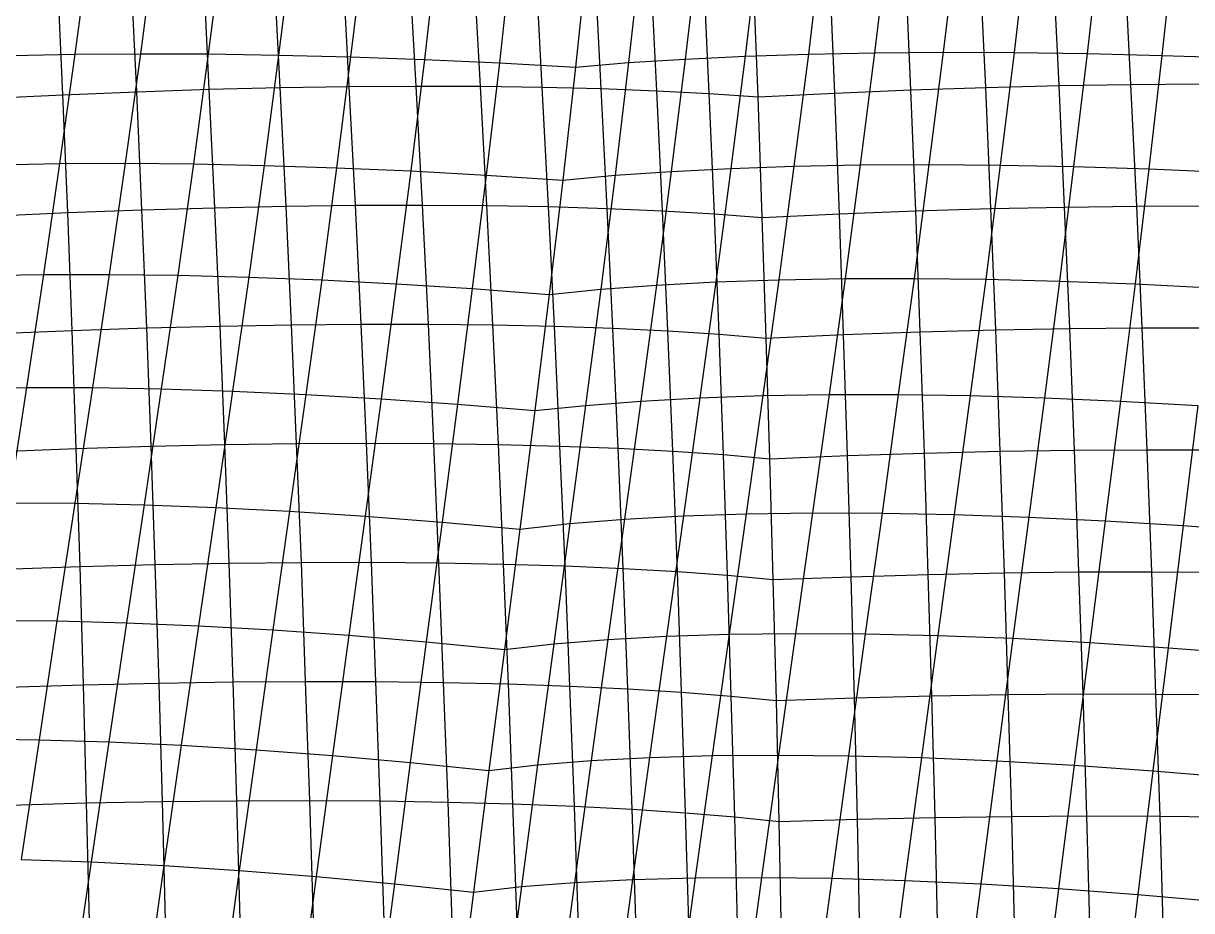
# Model space of a CAD drawing. Extents: x -429 to 429, y -1 to 209.
# Drawn here: x -267.84 to -239.07, y 150.85 to 172.69 of the extents above; entities that cross this region are included whole.
import ezdxf

# ---------------------------------------------------------------- set-up
doc = ezdxf.new("R2010")
doc.units = 0

msp = doc.modelspace()

# ---------------------------------------------------------------- linework, layer by layer
at = {"layer": 'default', "color": 5, "linetype": 'CONTINUOUS'}
for p, q in [((-266.208, 174.621, 66.117), (-266.567, 171.932, 65.723)), ((-264.6, 174.638, 65.079), (-264.955, 171.944, 64.678)), ((-262.934, 174.638, 64.142), (-263.282, 171.937, 63.74)), ((-261.215, 174.622, 63.308), (-261.554, 171.911, 62.91)), ((-249.73, 174.639, 57.016), (-250.063, 171.883, 56.626)), ((-248.171, 174.69, 55.845), (-248.507, 171.934, 55.438)), ((-246.545, 174.724, 54.771), (-246.88, 171.966, 54.352)), ((-244.858, 174.741, 53.798), (-245.189, 171.979, 53.373)), ((-243.117, 174.741, 52.929), (-243.441, 171.973, 52.503)), ((-241.329, 174.725, 52.169), (-241.643, 171.947, 51.748)), ((-239.499, 174.692, 51.519), (-239.802, 171.902, 51.109)), ((-259.451, 174.589, 62.581), (-259.779, 171.865, 62.194)), ((-257.648, 174.54, 61.964), (-257.963, 171.801, 61.594)), ((-255.813, 174.474, 61.458), (-256.116, 171.717, 61.112)), ((-253.952, 174.392, 61.067), (-254.244, 171.615, 60.75)), ((-253.952, 174.392, 61.067), (-254.244, 171.615, 60.75)), ((-252.626, 174.49, 59.632), (-252.937, 171.723, 59.288)), ((-251.217, 174.573, 58.28), (-251.542, 171.812, 57.911)), ((-268.111, 171.9, 66.869), (-266.567, 171.932, 65.723)), ((-266.567, 171.932, 65.723), (-266.945, 169.238, 65.298)), ((-266.567, 171.932, 65.723), (-264.955, 171.944, 64.678)), ((-264.955, 171.944, 64.678), (-265.329, 169.245, 64.247)), ((-264.955, 171.944, 64.678), (-263.282, 171.937, 63.74)), ((-263.282, 171.937, 63.74), (-263.649, 169.231, 63.306)), ((-263.282, 171.937, 63.74), (-261.554, 171.911, 62.91)), ((-261.554, 171.911, 62.91), (-261.911, 169.194, 62.481)), ((-261.554, 171.911, 62.91), (-259.779, 171.865, 62.194)), ((-259.779, 171.865, 62.194), (-260.125, 169.136, 61.774)), ((-259.779, 171.865, 62.194), (-257.963, 171.801, 61.594)), ((-257.963, 171.801, 61.594), (-258.298, 169.056, 61.19)), ((-257.963, 171.801, 61.594), (-256.116, 171.717, 61.112)), ((-252.937, 171.723, 59.288), (-251.542, 171.812, 57.911)), ((-251.542, 171.812, 57.911), (-251.886, 169.045, 57.509)), ((-251.542, 171.812, 57.911), (-250.063, 171.883, 56.626)), ((-250.063, 171.883, 56.626), (-250.415, 169.12, 56.203)), ((-250.063, 171.883, 56.626), (-248.507, 171.934, 55.438)), ((-248.507, 171.934, 55.438), (-248.862, 169.173, 54.999)), ((-248.507, 171.934, 55.438), (-246.88, 171.966, 54.352)), ((-246.88, 171.966, 54.352), (-247.233, 169.204, 53.901)), ((-246.88, 171.966, 54.352), (-245.189, 171.979, 53.373)), ((-245.189, 171.979, 53.373), (-245.538, 169.213, 52.915)), ((-245.189, 171.979, 53.373), (-243.441, 171.973, 52.503)), ((-243.441, 171.973, 52.503), (-243.782, 169.199, 52.044)), ((-243.441, 171.973, 52.503), (-241.643, 171.947, 51.748)), ((-241.643, 171.947, 51.748), (-241.975, 169.164, 51.293)), ((-241.643, 171.947, 51.748), (-239.802, 171.902, 51.109)), ((-239.802, 171.902, 51.109), (-240.124, 169.106, 50.665)), ((-239.802, 171.902, 51.109), (-237.927, 171.837, 50.591)), ((-256.116, 171.717, 61.112), (-256.439, 168.954, 60.73)), ((-256.116, 171.717, 61.112), (-254.244, 171.615, 60.75)), ((-254.244, 171.615, 60.75), (-254.556, 168.832, 60.397)), ((-254.244, 171.615, 60.75), (-254.556, 168.832, 60.397)), ((-254.244, 171.615, 60.75), (-252.937, 171.723, 59.288)), ((-252.937, 171.723, 59.288), (-253.268, 168.949, 58.909)), ((-268.49, 169.208, 66.455), (-266.945, 169.238, 65.298)), ((-266.945, 169.238, 65.298), (-267.341, 166.509, 64.847)), ((-266.945, 169.238, 65.298), (-265.329, 169.245, 64.247)), ((-265.329, 169.245, 64.247), (-265.721, 166.511, 63.788)), ((-265.329, 169.245, 64.247), (-263.649, 169.231, 63.306)), ((-263.649, 169.231, 63.306), (-264.034, 166.49, 62.846)), ((-263.649, 169.231, 63.306), (-261.911, 169.194, 62.481)), ((-261.911, 169.194, 62.481), (-262.287, 166.443, 62.023)), ((-261.911, 169.194, 62.481), (-260.125, 169.136, 61.774)), ((-250.415, 169.12, 56.203), (-248.862, 169.173, 54.999)), ((-248.862, 169.173, 54.999), (-249.233, 166.376, 54.531)), ((-248.862, 169.173, 54.999), (-247.233, 169.204, 53.901)), ((-247.233, 169.204, 53.901), (-247.604, 166.406, 53.422)), ((-247.233, 169.204, 53.901), (-245.538, 169.213, 52.915)), ((-245.538, 169.213, 52.915), (-245.903, 166.41, 52.429)), ((-245.538, 169.213, 52.915), (-243.782, 169.199, 52.044)), ((-243.782, 169.199, 52.044), (-244.141, 166.389, 51.557)), ((-243.782, 169.199, 52.044), (-241.975, 169.164, 51.293)), ((-241.975, 169.164, 51.293), (-242.324, 166.344, 50.809)), ((-241.975, 169.164, 51.293), (-240.124, 169.106, 50.665)), ((-260.125, 169.136, 61.774), (-260.491, 166.372, 61.325)), ((-260.125, 169.136, 61.774), (-258.298, 169.056, 61.19)), ((-258.298, 169.056, 61.19), (-258.653, 166.277, 60.755)), ((-258.298, 169.056, 61.19), (-256.439, 168.954, 60.73)), ((-256.439, 168.954, 60.73), (-256.783, 166.159, 60.315)), ((-256.439, 168.954, 60.73), (-254.556, 168.832, 60.397)), ((-254.556, 168.832, 60.397), (-253.268, 168.949, 58.909)), ((-253.268, 168.949, 58.909), (-253.619, 166.143, 58.495)), ((-253.268, 168.949, 58.909), (-251.886, 169.045, 57.509)), ((-251.886, 169.045, 57.509), (-252.249, 166.245, 57.074)), ((-251.886, 169.045, 57.509), (-250.415, 169.12, 56.203)), ((-250.415, 169.12, 56.203), (-250.784, 166.323, 55.75)), ((-240.124, 169.106, 50.665), (-240.463, 166.275, 50.191)), ((-240.124, 169.106, 50.665), (-238.237, 169.027, 50.164)), ((-254.556, 168.832, 60.397), (-254.89, 166.018, 60.008)), ((-254.556, 168.832, 60.397), (-254.89, 166.018, 60.008)), ((-268.887, 166.481, 66.015), (-267.341, 166.509, 64.847)), ((-267.341, 166.509, 64.847), (-267.762, 163.726, 64.359)), ((-267.341, 166.509, 64.847), (-265.721, 166.511, 63.788)), ((-265.721, 166.511, 63.788), (-266.137, 163.724, 63.294)), ((-265.721, 166.511, 63.788), (-264.034, 166.49, 62.846)), ((-264.034, 166.49, 62.846), (-264.442, 163.695, 62.349)), ((-264.034, 166.49, 62.846), (-262.287, 166.443, 62.023)), ((-262.287, 166.443, 62.023), (-262.686, 163.639, 61.53)), ((-262.287, 166.443, 62.023), (-260.491, 166.372, 61.325)), ((-260.491, 166.372, 61.325), (-260.879, 163.556, 60.84)), ((-260.491, 166.372, 61.325), (-258.653, 166.277, 60.755)), ((-258.653, 166.277, 60.755), (-259.029, 163.447, 60.285)), ((-258.653, 166.277, 60.755), (-256.783, 166.159, 60.315)), ((-252.249, 166.245, 57.074), (-250.784, 166.323, 55.75)), ((-250.784, 166.323, 55.75), (-251.177, 163.473, 55.261)), ((-250.784, 166.323, 55.75), (-249.233, 166.376, 54.531)), ((-249.233, 166.376, 54.531), (-249.628, 163.526, 54.025)), ((-249.233, 166.376, 54.531), (-247.604, 166.406, 53.422)), ((-247.604, 166.406, 53.422), (-247.997, 163.553, 52.905)), ((-247.604, 166.406, 53.422), (-245.903, 166.41, 52.429)), ((-245.903, 166.41, 52.429), (-246.292, 163.552, 51.904)), ((-245.903, 166.41, 52.429), (-244.141, 166.389, 51.557)), ((-244.141, 166.389, 51.557), (-244.521, 163.525, 51.03)), ((-244.141, 166.389, 51.557), (-242.324, 166.344, 50.809)), ((-242.324, 166.344, 50.809), (-242.695, 163.471, 50.287)), ((-242.324, 166.344, 50.809), (-240.463, 166.275, 50.191)), ((-240.463, 166.275, 50.191), (-240.823, 163.39, 49.678)), ((-240.463, 166.275, 50.191), (-238.566, 166.181, 49.704)), ((-256.783, 166.159, 60.315), (-257.147, 163.313, 59.866)), ((-256.783, 166.159, 60.315), (-254.89, 166.018, 60.008)), ((-254.89, 166.018, 60.008), (-255.243, 163.155, 59.587)), ((-254.89, 166.018, 60.008), (-255.243, 163.155, 59.587)), ((-254.89, 166.018, 60.008), (-253.619, 166.143, 58.495)), ((-253.619, 166.143, 58.495), (-253.992, 163.286, 58.049)), ((-253.619, 166.143, 58.495), (-252.249, 166.245, 57.074)), ((-252.249, 166.245, 57.074), (-252.634, 163.392, 56.604)), ((-269.309, 163.702, 65.539), (-267.762, 163.726, 64.359)), ((-267.762, 163.726, 64.359), (-268.196, 160.883, 63.855)), ((-267.762, 163.726, 64.359), (-266.137, 163.724, 63.294)), ((-266.137, 163.724, 63.294), (-266.566, 160.875, 62.783)), ((-266.137, 163.724, 63.294), (-264.442, 163.695, 62.349)), ((-264.442, 163.695, 62.349), (-264.864, 160.838, 61.835)), ((-264.442, 163.695, 62.349), (-262.686, 163.639, 61.53)), ((-262.686, 163.639, 61.53), (-263.098, 160.773, 61.019)), ((-262.686, 163.639, 61.53), (-260.879, 163.556, 60.84)), ((-260.879, 163.556, 60.84), (-261.28, 160.68, 60.338)), ((-260.879, 163.556, 60.84), (-259.029, 163.447, 60.285)), ((-259.029, 163.447, 60.285), (-259.419, 160.559, 59.796)), ((-259.029, 163.447, 60.285), (-257.147, 163.313, 59.866)), ((-252.634, 163.392, 56.604), (-251.177, 163.473, 55.261)), ((-251.177, 163.473, 55.261), (-251.581, 160.562, 54.752)), ((-251.177, 163.473, 55.261), (-249.628, 163.526, 54.025)), ((-249.628, 163.526, 54.025), (-250.035, 160.614, 53.502)), ((-249.628, 163.526, 54.025), (-247.997, 163.553, 52.905)), ((-247.997, 163.553, 52.905), (-248.402, 160.637, 52.37)), ((-247.997, 163.553, 52.905), (-246.292, 163.552, 51.904)), ((-246.292, 163.552, 51.904), (-246.692, 160.631, 51.363)), ((-246.292, 163.552, 51.904), (-244.521, 163.525, 51.03)), ((-244.521, 163.525, 51.03), (-244.914, 160.597, 50.487)), ((-244.521, 163.525, 51.03), (-242.695, 163.471, 50.287)), ((-242.695, 163.471, 50.287), (-243.078, 160.535, 49.747)), ((-242.695, 163.471, 50.287), (-240.823, 163.39, 49.678)), ((-257.147, 163.313, 59.866), (-257.526, 160.411, 59.396)), ((-257.147, 163.313, 59.866), (-255.243, 163.155, 59.587)), ((-255.243, 163.155, 59.587), (-255.613, 160.238, 59.141)), ((-255.243, 163.155, 59.587), (-255.613, 160.238, 59.141)), ((-255.243, 163.155, 59.587), (-253.992, 163.286, 58.049)), ((-253.992, 163.286, 58.049), (-254.378, 160.373, 57.58)), ((-253.992, 163.286, 58.049), (-252.634, 163.392, 56.604)), ((-252.634, 163.392, 56.604), (-253.032, 160.481, 56.114)), ((-240.823, 163.39, 49.678), (-241.195, 160.444, 49.147)), ((-240.823, 163.39, 49.678), (-238.915, 163.283, 49.208)), ((-238.915, 163.283, 49.208), (-239.276, 160.325, 48.69)), ((-268.196, 160.883, 63.855), (-266.566, 160.875, 62.783)), ((-266.566, 160.875, 62.783), (-267.009, 157.978, 62.25)), ((-266.566, 160.875, 62.783), (-264.864, 160.838, 61.835)), ((-264.864, 160.838, 61.835), (-265.299, 157.934, 61.301)), ((-264.864, 160.838, 61.835), (-263.098, 160.773, 61.019)), ((-263.098, 160.773, 61.019), (-263.524, 157.86, 60.487)), ((-263.098, 160.773, 61.019), (-261.28, 160.68, 60.338)), ((-261.28, 160.68, 60.338), (-261.694, 157.757, 59.815)), ((-261.28, 160.68, 60.338), (-259.419, 160.559, 59.796)), ((-259.419, 160.559, 59.796), (-259.821, 157.625, 59.287)), ((-259.419, 160.559, 59.796), (-257.526, 160.411, 59.396)), ((-253.032, 160.481, 56.114), (-251.581, 160.562, 54.752)), ((-251.581, 160.562, 54.752), (-252, 157.603, 54.224)), ((-251.581, 160.562, 54.752), (-250.035, 160.614, 53.502)), ((-250.035, 160.614, 53.502), (-250.456, 157.653, 52.957)), ((-250.035, 160.614, 53.502), (-248.402, 160.637, 52.37)), ((-248.402, 160.637, 52.37), (-248.821, 157.672, 51.813)), ((-248.402, 160.637, 52.37), (-246.692, 160.631, 51.363)), ((-246.692, 160.631, 51.363), (-247.105, 157.662, 50.799)), ((-246.692, 160.631, 51.363), (-244.914, 160.597, 50.487)), ((-244.914, 160.597, 50.487), (-245.319, 157.621, 49.921)), ((-244.914, 160.597, 50.487), (-243.078, 160.535, 49.747)), ((-243.078, 160.535, 49.747), (-243.473, 157.55, 49.184)), ((-243.078, 160.535, 49.747), (-241.195, 160.444, 49.147)), ((-257.526, 160.411, 59.396), (-257.916, 157.465, 58.909)), ((-257.526, 160.411, 59.396), (-255.613, 160.238, 59.141)), ((-255.613, 160.238, 59.141), (-255.992, 157.278, 58.681)), ((-255.613, 160.238, 59.141), (-255.992, 157.278, 58.681)), ((-255.613, 160.238, 59.141), (-254.378, 160.373, 57.58)), ((-254.378, 160.373, 57.58), (-254.776, 157.415, 57.095)), ((-254.378, 160.373, 57.58), (-253.032, 160.481, 56.114)), ((-253.032, 160.481, 56.114), (-253.443, 157.524, 55.606)), ((-241.195, 160.444, 49.147), (-241.579, 157.45, 48.594)), ((-241.195, 160.444, 49.147), (-239.276, 160.325, 48.69)), ((-239.276, 160.325, 48.69), (-239.649, 157.32, 48.153)), ((-239.276, 160.325, 48.69), (-237.332, 160.18, 48.38)), ((-268.644, 157.992, 63.33), (-267.009, 157.978, 62.25)), ((-267.009, 157.978, 62.25), (-267.451, 155.051, 61.723)), ((-267.009, 157.978, 62.25), (-265.299, 157.934, 61.301)), ((-265.299, 157.934, 61.301), (-265.734, 154.999, 60.77)), ((-265.299, 157.934, 61.301), (-263.524, 157.86, 60.487)), ((-263.524, 157.86, 60.487), (-263.949, 154.917, 59.959)), ((-263.524, 157.86, 60.487), (-261.694, 157.757, 59.815)), ((-261.694, 157.757, 59.815), (-262.108, 154.805, 59.294)), ((-261.694, 157.757, 59.815), (-259.821, 157.625, 59.287)), ((-252, 157.603, 54.224), (-250.456, 157.653, 52.957)), ((-250.456, 157.653, 52.957), (-250.875, 154.663, 52.416)), ((-250.456, 157.653, 52.957), (-248.821, 157.672, 51.813)), ((-248.821, 157.672, 51.813), (-249.239, 154.677, 51.261)), ((-248.821, 157.672, 51.813), (-247.105, 157.662, 50.799)), ((-247.105, 157.662, 50.799), (-247.518, 154.661, 50.24)), ((-247.105, 157.662, 50.799), (-245.319, 157.621, 49.921)), ((-259.821, 157.625, 59.287), (-260.224, 154.664, 58.78)), ((-259.821, 157.625, 59.287), (-257.916, 157.465, 58.909)), ((-257.916, 157.465, 58.909), (-258.309, 154.494, 58.42)), ((-257.916, 157.465, 58.909), (-255.992, 157.278, 58.681)), ((-255.992, 157.278, 58.681), (-254.776, 157.415, 57.095)), ((-254.776, 157.415, 57.095), (-255.175, 154.434, 56.608)), ((-254.776, 157.415, 57.095), (-253.443, 157.524, 55.606)), ((-253.443, 157.524, 55.606), (-253.853, 154.54, 55.099)), ((-253.443, 157.524, 55.606), (-252, 157.603, 54.224)), ((-252, 157.603, 54.224), (-252.417, 154.617, 53.698)), ((-245.319, 157.621, 49.921), (-245.724, 154.614, 49.359)), ((-245.319, 157.621, 49.921), (-243.473, 157.55, 49.184)), ((-243.473, 157.55, 49.184), (-243.868, 154.535, 48.626)), ((-243.473, 157.55, 49.184), (-241.579, 157.45, 48.594)), ((-241.579, 157.45, 48.594), (-241.964, 154.427, 48.044)), ((-241.579, 157.45, 48.594), (-239.649, 157.32, 48.153)), ((-255.992, 157.278, 58.681), (-256.374, 154.297, 58.217)), ((-255.992, 157.278, 58.681), (-256.374, 154.297, 58.217)), ((-239.649, 157.32, 48.153), (-240.023, 154.289, 47.617)), ((-239.649, 157.32, 48.153), (-237.694, 157.163, 47.865)), ((-269.09, 155.071, 62.81), (-267.451, 155.051, 61.723)), ((-267.451, 155.051, 61.723), (-267.894, 152.107, 61.193)), ((-267.451, 155.051, 61.723), (-265.734, 154.999, 60.77)), ((-265.734, 154.999, 60.77), (-266.169, 152.048, 60.238)), ((-265.734, 154.999, 60.77), (-263.949, 154.917, 59.959)), ((-263.949, 154.917, 59.959), (-264.374, 151.958, 59.429)), ((-263.949, 154.917, 59.959), (-262.108, 154.805, 59.294)), ((-262.108, 154.805, 59.294), (-262.522, 151.838, 58.773)), ((-262.108, 154.805, 59.294), (-260.224, 154.664, 58.78)), ((-260.224, 154.664, 58.78), (-260.626, 151.688, 58.274)), ((-260.224, 154.664, 58.78), (-258.309, 154.494, 58.42)), ((-258.309, 154.494, 58.42), (-258.699, 151.509, 57.934)), ((-258.309, 154.494, 58.42), (-256.374, 154.297, 58.217)), ((-255.175, 154.434, 56.608), (-253.853, 154.54, 55.099)), ((-253.853, 154.54, 55.099), (-254.265, 151.541, 54.592)), ((-253.853, 154.54, 55.099), (-252.417, 154.617, 53.698)), ((-252.417, 154.617, 53.698), (-252.835, 151.614, 53.172)), ((-252.417, 154.617, 53.698), (-250.875, 154.663, 52.416)), ((-250.875, 154.663, 52.416), (-251.296, 151.656, 51.874)), ((-250.875, 154.663, 52.416), (-249.239, 154.677, 51.261)), ((-249.239, 154.677, 51.261), (-249.657, 151.665, 50.706)), ((-249.239, 154.677, 51.261), (-247.518, 154.661, 50.24)), ((-247.518, 154.661, 50.24), (-247.931, 151.643, 49.678)), ((-247.518, 154.661, 50.24), (-245.724, 154.614, 49.359)), ((-245.724, 154.614, 49.359), (-246.129, 151.589, 48.796)), ((-245.724, 154.614, 49.359), (-243.868, 154.535, 48.626)), ((-243.868, 154.535, 48.626), (-244.263, 151.504, 48.066)), ((-243.868, 154.535, 48.626), (-241.964, 154.427, 48.044)), ((-256.374, 154.297, 58.217), (-256.755, 151.303, 57.757)), ((-256.374, 154.297, 58.217), (-256.755, 151.303, 57.757)), ((-256.374, 154.297, 58.217), (-255.175, 154.434, 56.608)), ((-255.175, 154.434, 56.608), (-255.574, 151.437, 56.124)), ((-241.964, 154.427, 48.044), (-242.348, 151.387, 47.493)), ((-241.964, 154.427, 48.044), (-240.023, 154.289, 47.617)), ((-240.023, 154.289, 47.617), (-240.395, 151.241, 47.082)), ((-240.023, 154.289, 47.617), (-238.057, 154.122, 47.349)), ((-267.894, 152.107, 61.193), (-266.169, 152.048, 60.238)), ((-266.169, 152.048, 60.238), (-266.597, 149.077, 59.718)), ((-266.169, 152.048, 60.238), (-264.374, 151.958, 59.429)), ((-264.374, 151.958, 59.429), (-264.793, 148.979, 58.912)), ((-264.374, 151.958, 59.429), (-262.522, 151.838, 58.773)), ((-262.522, 151.838, 58.773), (-262.93, 148.851, 58.263)), ((-262.522, 151.838, 58.773), (-260.626, 151.688, 58.274)), ((-260.626, 151.688, 58.274), (-261.024, 148.692, 57.776)), ((-260.626, 151.688, 58.274), (-258.699, 151.509, 57.934)), ((-254.265, 151.541, 54.592), (-252.835, 151.614, 53.172)), ((-252.835, 151.614, 53.172), (-253.247, 148.591, 52.657)), ((-252.835, 151.614, 53.172), (-251.296, 151.656, 51.874)), ((-251.296, 151.656, 51.874), (-251.709, 148.628, 51.344)), ((-251.296, 151.656, 51.874), (-249.657, 151.665, 50.706)), ((-249.657, 151.665, 50.706), (-250.069, 148.633, 50.165)), ((-249.657, 151.665, 50.706), (-247.931, 151.643, 49.678)), ((-247.931, 151.643, 49.678), (-248.337, 148.604, 49.13)), ((-247.931, 151.643, 49.678), (-246.129, 151.589, 48.796)), ((-258.699, 151.509, 57.934), (-259.087, 148.504, 57.455)), ((-258.699, 151.509, 57.934), (-256.755, 151.303, 57.757)), ((-256.755, 151.303, 57.757), (-255.574, 151.437, 56.124)), ((-255.574, 151.437, 56.124), (-255.969, 148.421, 55.647)), ((-255.574, 151.437, 56.124), (-254.265, 151.541, 54.592)), ((-254.265, 151.541, 54.592), (-254.671, 148.522, 54.095)), ((-246.129, 151.589, 48.796), (-246.527, 148.544, 48.245)), ((-246.129, 151.589, 48.796), (-244.263, 151.504, 48.066)), ((-244.263, 151.504, 48.066), (-244.652, 148.451, 47.518)), ((-244.263, 151.504, 48.066), (-242.348, 151.387, 47.493)), ((-242.348, 151.387, 47.493), (-242.727, 148.327, 46.954)), ((-242.348, 151.387, 47.493), (-240.395, 151.241, 47.082)), ((-256.755, 151.303, 57.757), (-257.134, 148.288, 57.302)), ((-256.755, 151.303, 57.757), (-257.134, 148.288, 57.302)), ((-240.395, 151.241, 47.082), (-240.764, 148.173, 46.556)), ((-240.395, 151.241, 47.082), (-238.419, 151.066, 46.835))]:
    msp.add_line(p, q, dxfattribs=at)
at = {"layer": 'default', "color": 3, "linetype": 'CONTINUOUS'}
for p, q in [((-259.813, 171.137, 77.11), (-259.971, 174.066, 76.621)), ((-258.166, 171.148, 76.207), (-258.328, 174.083, 75.716)), ((-256.579, 171.143, 75.204), (-256.743, 174.085, 74.715)), ((-255.058, 171.123, 74.105), (-255.22, 174.071, 73.623)), ((-253.609, 171.086, 72.915), (-253.765, 174.041, 72.444)), ((-244.141, 171.114, 67.672), (-244.277, 174.104, 67.181)), ((-242.333, 171.16, 67.054), (-242.476, 174.154, 66.55)), ((-240.566, 171.188, 66.325), (-240.715, 174.188, 65.814)), ((-266.864, 170.932, 79.662), (-266.991, 173.839, 79.231)), ((-265.045, 171.007, 79.189), (-265.181, 173.919, 78.735)), ((-263.259, 171.066, 78.604), (-263.403, 173.983, 78.133)), ((-261.512, 171.109, 77.91), (-261.664, 174.032, 77.428)), ((-252.237, 171.033, 71.638), (-252.384, 173.995, 71.181)), ((-250.948, 170.965, 70.279), (-251.08, 173.934, 69.838)), ((-249.747, 170.882, 68.844), (-249.86, 173.858, 68.422)), ((-249.747, 170.882, 68.844), (-249.86, 173.858, 68.422)), ((-247.855, 170.975, 68.569), (-247.976, 173.955, 68.119)), ((-245.984, 171.053, 68.178), (-246.113, 174.038, 67.705)), ((-242.333, 171.16, 67.054), (-240.566, 171.188, 66.325)), ((-240.566, 171.188, 66.325), (-238.848, 171.201, 65.488)), ((-240.423, 168.192, 66.824), (-240.566, 171.188, 66.325)), ((-268.709, 170.842, 80.023), (-266.864, 170.932, 79.662)), ((-266.864, 170.932, 79.662), (-265.045, 171.007, 79.189)), ((-266.745, 168.03, 80.081), (-266.864, 170.932, 79.662)), ((-265.045, 171.007, 79.189), (-263.259, 171.066, 78.604)), ((-264.917, 168.099, 79.631), (-265.045, 171.007, 79.189)), ((-263.259, 171.066, 78.604), (-261.512, 171.109, 77.91)), ((-263.122, 168.152, 79.064), (-263.259, 171.066, 78.604)), ((-261.512, 171.109, 77.91), (-259.813, 171.137, 77.11)), ((-261.367, 168.19, 78.382), (-261.512, 171.109, 77.91)), ((-259.813, 171.137, 77.11), (-258.166, 171.148, 76.207)), ((-259.661, 168.211, 77.589), (-259.813, 171.137, 77.11)), ((-258.166, 171.148, 76.207), (-256.579, 171.143, 75.204)), ((-258.01, 168.216, 76.687), (-258.166, 171.148, 76.207)), ((-256.579, 171.143, 75.204), (-255.058, 171.123, 74.105)), ((-256.422, 168.205, 75.681), (-256.579, 171.143, 75.204)), ((-255.058, 171.123, 74.105), (-253.609, 171.086, 72.915)), ((-254.902, 168.178, 74.576), (-255.058, 171.123, 74.105)), ((-253.609, 171.086, 72.915), (-252.237, 171.033, 71.638)), ((-253.459, 168.135, 73.374), (-253.609, 171.086, 72.915)), ((-252.237, 171.033, 71.638), (-250.948, 170.965, 70.279)), ((-252.097, 168.076, 72.083), (-252.237, 171.033, 71.638)), ((-250.948, 170.965, 70.279), (-249.747, 170.882, 68.844)), ((-250.822, 168.001, 70.707), (-250.948, 170.965, 70.279)), ((-249.747, 170.882, 68.844), (-247.855, 170.975, 68.569)), ((-249.641, 167.911, 69.252), (-249.747, 170.882, 68.844)), ((-249.641, 167.911, 69.252), (-249.747, 170.882, 68.844)), ((-247.855, 170.975, 68.569), (-245.984, 171.053, 68.178)), ((-247.742, 168, 69.007), (-247.855, 170.975, 68.569)), ((-245.984, 171.053, 68.178), (-244.141, 171.114, 67.672)), ((-245.863, 168.072, 68.639), (-245.984, 171.053, 68.178)), ((-244.141, 171.114, 67.672), (-242.333, 171.16, 67.054)), ((-244.012, 168.129, 68.152), (-244.141, 171.114, 67.672)), ((-242.196, 168.169, 67.546), (-242.333, 171.16, 67.054)), ((-268.598, 167.946, 80.413), (-266.745, 168.03, 80.081)), ((-266.745, 168.03, 80.081), (-264.917, 168.099, 79.631)), ((-266.634, 165.13, 80.486), (-266.745, 168.03, 80.081)), ((-264.917, 168.099, 79.631), (-263.122, 168.152, 79.064)), ((-264.797, 165.192, 80.058), (-264.917, 168.099, 79.631)), ((-263.122, 168.152, 79.064), (-261.367, 168.19, 78.382)), ((-262.994, 165.239, 79.507), (-263.122, 168.152, 79.064)), ((-261.367, 168.19, 78.382), (-259.661, 168.211, 77.589)), ((-261.232, 165.271, 78.837), (-261.367, 168.19, 78.382)), ((-259.661, 168.211, 77.589), (-258.01, 168.216, 76.687)), ((-259.519, 165.286, 78.05), (-259.661, 168.211, 77.589)), ((-258.01, 168.216, 76.687), (-256.422, 168.205, 75.681)), ((-257.864, 165.284, 77.15), (-258.01, 168.216, 76.687)), ((-256.422, 168.205, 75.681), (-254.902, 168.178, 74.576)), ((-256.274, 165.267, 76.142), (-256.422, 168.205, 75.681)), ((-254.902, 168.178, 74.576), (-253.459, 168.135, 73.374)), ((-254.756, 165.233, 75.029), (-254.902, 168.178, 74.576)), ((-253.459, 168.135, 73.374), (-252.097, 168.076, 72.083)), ((-253.318, 165.184, 73.817), (-253.459, 168.135, 73.374)), ((-252.097, 168.076, 72.083), (-250.822, 168.001, 70.707)), ((-251.965, 165.119, 72.512), (-252.097, 168.076, 72.083)), ((-250.822, 168.001, 70.707), (-249.641, 167.911, 69.252)), ((-250.705, 165.038, 71.12), (-250.822, 168.001, 70.707)), ((-249.641, 167.911, 69.252), (-247.742, 168, 69.007)), ((-247.742, 168, 69.007), (-245.863, 168.072, 68.639)), ((-247.638, 165.026, 69.429), (-247.742, 168, 69.007)), ((-245.863, 168.072, 68.639), (-244.012, 168.129, 68.152)), ((-245.751, 165.093, 69.085), (-245.863, 168.072, 68.639)), ((-244.012, 168.129, 68.152), (-242.196, 168.169, 67.546)), ((-243.892, 165.144, 68.614), (-244.012, 168.129, 68.152)), ((-242.196, 168.169, 67.546), (-240.423, 168.192, 66.824)), ((-242.069, 165.178, 68.02), (-242.196, 168.169, 67.546)), ((-240.423, 168.192, 66.824), (-238.701, 168.198, 65.989)), ((-240.29, 165.195, 67.305), (-240.423, 168.192, 66.824)), ((-249.543, 164.943, 69.646), (-249.641, 167.911, 69.252)), ((-249.543, 164.943, 69.646), (-249.641, 167.911, 69.252)), ((-268.496, 165.051, 80.79), (-266.634, 165.13, 80.486)), ((-266.634, 165.13, 80.486), (-264.797, 165.192, 80.058)), ((-266.533, 162.225, 80.874), (-266.634, 165.13, 80.486)), ((-264.797, 165.192, 80.058), (-262.994, 165.239, 79.507)), ((-264.689, 162.281, 80.466), (-264.797, 165.192, 80.058)), ((-262.994, 165.239, 79.507), (-261.232, 165.271, 78.837)), ((-262.878, 162.322, 79.93), (-262.994, 165.239, 79.507)), ((-261.232, 165.271, 78.837), (-259.519, 165.286, 78.05)), ((-261.108, 162.347, 79.271), (-261.232, 165.271, 78.837)), ((-259.519, 165.286, 78.05), (-257.864, 165.284, 77.15)), ((-259.39, 162.355, 78.49), (-259.519, 165.286, 78.05)), ((-257.864, 165.284, 77.15), (-256.274, 165.267, 76.142)), ((-257.731, 162.347, 77.591), (-257.864, 165.284, 77.15)), ((-256.274, 165.267, 76.142), (-254.756, 165.233, 75.029)), ((-256.139, 162.324, 76.581), (-256.274, 165.267, 76.142)), ((-254.756, 165.233, 75.029), (-253.318, 165.184, 73.817)), ((-254.623, 162.284, 75.462), (-254.756, 165.233, 75.029)), ((-253.318, 165.184, 73.817), (-251.965, 165.119, 72.512)), ((-253.189, 162.229, 74.241), (-253.318, 165.184, 73.817)), ((-245.751, 165.093, 69.085), (-243.892, 165.144, 68.614)), ((-243.892, 165.144, 68.614), (-242.069, 165.178, 68.02)), ((-243.782, 162.154, 69.056), (-243.892, 165.144, 68.614)), ((-242.069, 165.178, 68.02), (-240.29, 165.195, 67.305)), ((-241.953, 162.182, 68.472), (-242.069, 165.178, 68.02)), ((-240.29, 165.195, 67.305), (-238.563, 165.196, 66.473)), ((-240.168, 162.194, 67.764), (-240.29, 165.195, 67.305)), ((-251.965, 165.119, 72.512), (-250.705, 165.038, 71.12)), ((-251.845, 162.158, 72.923), (-251.965, 165.119, 72.512)), ((-250.705, 165.038, 71.12), (-249.543, 164.943, 69.646)), ((-250.598, 162.072, 71.516), (-250.705, 165.038, 71.12)), ((-249.543, 164.943, 69.646), (-247.638, 165.026, 69.429)), ((-249.453, 161.971, 70.026), (-249.543, 164.943, 69.646)), ((-249.453, 161.971, 70.026), (-249.543, 164.943, 69.646)), ((-247.638, 165.026, 69.429), (-245.751, 165.093, 69.085)), ((-247.542, 162.048, 69.834), (-247.638, 165.026, 69.429)), ((-245.648, 162.109, 69.51), (-245.751, 165.093, 69.085)), ((-266.533, 162.225, 80.874), (-264.689, 162.281, 80.466)), ((-264.689, 162.281, 80.466), (-262.878, 162.322, 79.93)), ((-264.587, 159.367, 80.864), (-264.689, 162.281, 80.466)), ((-262.878, 162.322, 79.93), (-261.108, 162.347, 79.271)), ((-262.768, 159.401, 80.345), (-262.878, 162.322, 79.93)), ((-261.108, 162.347, 79.271), (-259.39, 162.355, 78.49)), ((-260.991, 159.419, 79.696), (-261.108, 162.347, 79.271)), ((-259.39, 162.355, 78.49), (-257.731, 162.347, 77.591)), ((-259.267, 159.421, 78.921), (-259.39, 162.355, 78.49)), ((-257.731, 162.347, 77.591), (-256.139, 162.324, 76.581)), ((-257.603, 159.407, 78.024), (-257.731, 162.347, 77.591)), ((-256.139, 162.324, 76.581), (-254.623, 162.284, 75.462)), ((-256.01, 159.377, 77.01), (-256.139, 162.324, 76.581)), ((-254.623, 162.284, 75.462), (-253.189, 162.229, 74.241)), ((-254.494, 159.331, 75.885), (-254.623, 162.284, 75.462)), ((-268.402, 162.153, 81.154), (-266.533, 162.225, 80.874)), ((-266.44, 159.317, 81.252), (-266.533, 162.225, 80.874)), ((-253.189, 162.229, 74.241), (-251.845, 162.158, 72.923)), ((-253.066, 159.269, 74.654), (-253.189, 162.229, 74.241)), ((-251.845, 162.158, 72.923), (-250.598, 162.072, 71.516)), ((-251.731, 159.193, 73.323), (-251.845, 162.158, 72.923)), ((-250.598, 162.072, 71.516), (-249.453, 161.971, 70.026)), ((-250.497, 159.101, 71.901), (-250.598, 162.072, 71.516)), ((-249.453, 161.971, 70.026), (-247.542, 162.048, 69.834)), ((-249.37, 158.995, 70.393), (-249.453, 161.971, 70.026)), ((-249.37, 158.995, 70.393), (-249.453, 161.971, 70.026)), ((-247.542, 162.048, 69.834), (-245.648, 162.109, 69.51)), ((-247.453, 159.066, 70.228), (-247.542, 162.048, 69.834)), ((-245.648, 162.109, 69.51), (-243.782, 162.154, 69.056)), ((-245.553, 159.121, 69.926), (-245.648, 162.109, 69.51)), ((-243.782, 162.154, 69.056), (-241.953, 162.182, 68.472)), ((-243.679, 159.16, 69.487), (-243.782, 162.154, 69.056)), ((-241.953, 162.182, 68.472), (-240.168, 162.194, 67.764)), ((-241.843, 159.183, 68.916), (-241.953, 162.182, 68.472)), ((-240.168, 162.194, 67.764), (-238.438, 162.189, 66.933)), ((-240.052, 159.188, 68.213), (-240.168, 162.194, 67.764)), ((-264.587, 159.367, 80.864), (-262.768, 159.401, 80.345)), ((-262.768, 159.401, 80.345), (-260.991, 159.419, 79.696)), ((-262.669, 156.477, 80.74), (-262.768, 159.401, 80.345)), ((-260.991, 159.419, 79.696), (-259.267, 159.421, 78.921)), ((-260.886, 156.488, 80.101), (-260.991, 159.419, 79.696)), ((-259.267, 159.421, 78.921), (-257.603, 159.407, 78.024)), ((-259.156, 156.483, 79.331), (-259.267, 159.421, 78.921)), ((-257.603, 159.407, 78.024), (-256.01, 159.377, 77.01)), ((-257.488, 156.462, 78.436), (-257.603, 159.407, 78.024)), ((-256.01, 159.377, 77.01), (-254.494, 159.331, 75.885)), ((-255.893, 156.426, 77.42), (-256.01, 159.377, 77.01)), ((-268.316, 159.252, 81.506), (-266.44, 159.317, 81.252)), ((-266.44, 159.317, 81.252), (-264.587, 159.367, 80.864)), ((-266.355, 156.407, 81.615), (-266.44, 159.317, 81.252)), ((-264.496, 156.449, 81.246), (-264.587, 159.367, 80.864)), ((-254.494, 159.331, 75.885), (-253.066, 159.269, 74.654)), ((-254.379, 156.374, 76.288), (-254.494, 159.331, 75.885)), ((-253.066, 159.269, 74.654), (-251.731, 159.193, 73.323)), ((-252.954, 156.307, 75.048), (-253.066, 159.269, 74.654)), ((-251.731, 159.193, 73.323), (-250.497, 159.101, 71.901)), ((-251.627, 156.225, 73.707), (-251.731, 159.193, 73.323)), ((-250.497, 159.101, 71.901), (-249.37, 158.995, 70.393)), ((-250.405, 156.128, 72.271), (-250.497, 159.101, 71.901)), ((-247.453, 159.066, 70.228), (-245.553, 159.121, 69.926)), ((-245.553, 159.121, 69.926), (-243.679, 159.16, 69.487)), ((-245.466, 156.131, 70.323), (-245.553, 159.121, 69.926)), ((-243.679, 159.16, 69.487), (-241.843, 159.183, 68.916)), ((-243.586, 156.164, 69.899), (-243.679, 159.16, 69.487)), ((-241.843, 159.183, 68.916), (-240.052, 159.188, 68.213)), ((-241.743, 156.18, 69.338), (-241.843, 159.183, 68.916)), ((-240.052, 159.188, 68.213), (-238.318, 159.177, 67.384)), ((-239.948, 156.179, 68.641), (-240.052, 159.188, 68.213)), ((-249.37, 158.995, 70.393), (-247.453, 159.066, 70.228)), ((-249.294, 156.017, 70.748), (-249.37, 158.995, 70.393)), ((-249.294, 156.017, 70.748), (-249.37, 158.995, 70.393)), ((-247.372, 156.082, 70.607), (-247.453, 159.066, 70.228)), ((-268.237, 156.348, 81.846), (-266.355, 156.407, 81.615)), ((-266.355, 156.407, 81.615), (-264.496, 156.449, 81.246)), ((-266.278, 153.497, 81.967), (-266.355, 156.407, 81.615)), ((-264.496, 156.449, 81.246), (-262.669, 156.477, 80.74)), ((-264.411, 153.533, 81.617), (-264.496, 156.449, 81.246)), ((-262.669, 156.477, 80.74), (-260.886, 156.488, 80.101)), ((-262.577, 153.553, 81.127), (-262.669, 156.477, 80.74)), ((-260.886, 156.488, 80.101), (-259.156, 156.483, 79.331)), ((-260.786, 153.557, 80.497), (-260.886, 156.488, 80.101)), ((-259.156, 156.483, 79.331), (-257.488, 156.462, 78.436)), ((-259.05, 153.546, 79.733), (-259.156, 156.483, 79.331)), ((-257.488, 156.462, 78.436), (-255.893, 156.426, 77.42)), ((-257.378, 153.519, 78.839), (-257.488, 156.462, 78.436)), ((-255.893, 156.426, 77.42), (-254.379, 156.374, 76.288)), ((-255.781, 153.476, 77.82), (-255.893, 156.426, 77.42)), ((-254.379, 156.374, 76.288), (-252.954, 156.307, 75.048)), ((-254.268, 153.418, 76.683), (-254.379, 156.374, 76.288)), ((-252.954, 156.307, 75.048), (-251.627, 156.225, 73.707)), ((-252.847, 153.345, 75.433), (-252.954, 156.307, 75.048)), ((-251.627, 156.225, 73.707), (-250.405, 156.128, 72.271)), ((-251.529, 153.257, 74.079), (-251.627, 156.225, 73.707)), ((-250.405, 156.128, 72.271), (-249.294, 156.017, 70.748)), ((-250.319, 153.156, 72.628), (-250.405, 156.128, 72.271)), ((-249.294, 156.017, 70.748), (-247.372, 156.082, 70.607)), ((-249.226, 153.041, 71.089), (-249.294, 156.017, 70.748)), ((-249.226, 153.041, 71.089), (-249.294, 156.017, 70.748)), ((-247.372, 156.082, 70.607), (-245.466, 156.131, 70.323)), ((-247.299, 153.099, 70.973), (-247.372, 156.082, 70.607)), ((-245.466, 156.131, 70.323), (-243.586, 156.164, 69.899)), ((-245.386, 153.141, 70.71), (-245.466, 156.131, 70.323)), ((-243.586, 156.164, 69.899), (-241.743, 156.18, 69.338)), ((-243.499, 153.167, 70.302), (-243.586, 156.164, 69.899)), ((-241.743, 156.18, 69.338), (-239.948, 156.179, 68.641)), ((-241.65, 153.177, 69.751), (-241.743, 156.18, 69.338)), ((-239.948, 156.179, 68.641), (-238.209, 156.162, 67.813)), ((-239.848, 153.171, 69.06), (-239.948, 156.179, 68.641)), ((-268.166, 153.446, 82.173), (-266.278, 153.497, 81.967)), ((-266.278, 153.497, 81.967), (-264.411, 153.533, 81.617)), ((-266.21, 150.585, 82.304), (-266.278, 153.497, 81.967)), ((-264.411, 153.533, 81.617), (-262.577, 153.553, 81.127)), ((-264.336, 150.613, 81.974), (-264.411, 153.533, 81.617)), ((-262.577, 153.553, 81.127), (-260.786, 153.557, 80.497)), ((-262.494, 150.626, 81.498), (-262.577, 153.553, 81.127)), ((-260.786, 153.557, 80.497), (-259.05, 153.546, 79.733)), ((-260.696, 150.623, 80.879), (-260.786, 153.557, 80.497)), ((-259.05, 153.546, 79.733), (-257.378, 153.519, 78.839)), ((-258.954, 150.604, 80.12), (-259.05, 153.546, 79.733)), ((-257.378, 153.519, 78.839), (-255.781, 153.476, 77.82)), ((-257.277, 150.57, 79.227), (-257.378, 153.519, 78.839)), ((-255.781, 153.476, 77.82), (-254.268, 153.418, 76.683)), ((-255.678, 150.521, 78.205), (-255.781, 153.476, 77.82)), ((-254.268, 153.418, 76.683), (-252.847, 153.345, 75.433)), ((-254.166, 150.457, 77.061), (-254.268, 153.418, 76.683)), ((-252.847, 153.345, 75.433), (-251.529, 153.257, 74.079)), ((-252.75, 150.379, 75.802), (-252.847, 153.345, 75.433)), ((-251.529, 153.257, 74.079), (-250.319, 153.156, 72.628)), ((-251.439, 150.287, 74.435), (-251.529, 153.257, 74.079)), ((-250.319, 153.156, 72.628), (-249.226, 153.041, 71.089)), ((-250.242, 150.181, 72.97), (-250.319, 153.156, 72.628)), ((-249.226, 153.041, 71.089), (-247.299, 153.099, 70.973)), ((-249.166, 150.062, 71.416), (-249.226, 153.041, 71.089)), ((-249.166, 150.062, 71.416), (-249.226, 153.041, 71.089)), ((-247.299, 153.099, 70.973), (-245.386, 153.141, 70.71)), ((-247.234, 150.113, 71.324), (-247.299, 153.099, 70.973)), ((-245.386, 153.141, 70.71), (-243.499, 153.167, 70.302)), ((-245.315, 150.148, 71.081), (-245.386, 153.141, 70.71)), ((-243.499, 153.167, 70.302), (-241.65, 153.177, 69.751)), ((-243.421, 150.168, 70.688), (-243.499, 153.167, 70.302)), ((-241.65, 153.177, 69.751), (-239.848, 153.171, 69.06)), ((-241.564, 150.171, 70.147), (-241.65, 153.177, 69.751)), ((-239.848, 153.171, 69.06), (-238.105, 153.148, 68.234)), ((-239.757, 150.158, 69.462), (-239.848, 153.171, 69.06))]:
    msp.add_line(p, q, dxfattribs=at)

doc.saveas('drawing.dxf')
